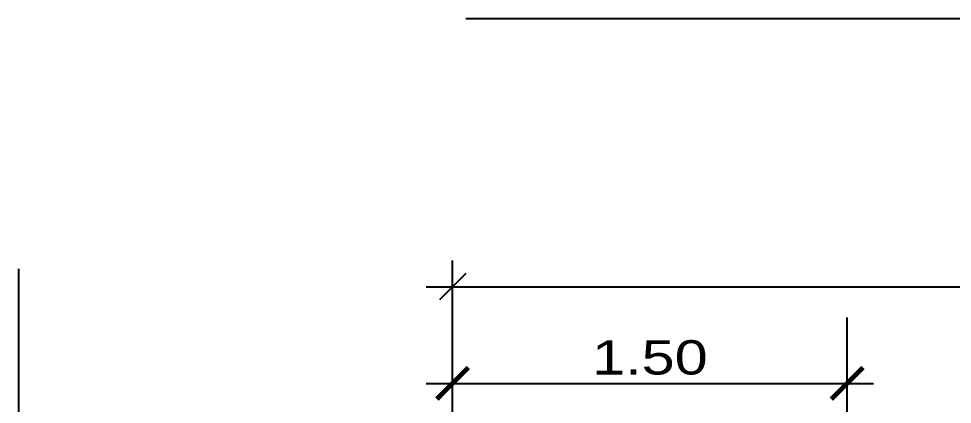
# Model space of a CAD drawing. Header units: inches. Extents: x 5.4 to 65.7, y -9.8 to 26.8.
# Drawn here: x 20.171 to 23.721, y 7.858 to 9.322 of the extents above; entities that cross this region are included whole.
import ezdxf

# ---------------------------------------------------------------- set-up
doc = ezdxf.new("R2010")
doc.units = ezdxf.units.IN
doc.header["$MEASUREMENT"] = 0
doc.linetypes.add('DASHED2', pattern=[0.375, 0.25, -0.125])
doc.styles.add('Padrão', font='TEMPSITC.TTF')
doc.styles.add('R80-50', font='REFSAN.TTF', dxfattribs={"width": 1.3, "height": 0.13})
doc.dimstyles.new('1-100', dxfattribs={"dimtxt": 0.13, "dimasz": 0.1, "dimexe": 0.1, "dimexo": 0.1, "dimgap": 0.05, "dimtad": 1, "dimzin": 4, "dimdsep": 46, "dimtxsty": 'Padrão', "dimblk1": 'OBLIQUE', "dimblk2": 'OBLIQUE', "dimsah": 1, "dimcen": 0, "dimdle": 0.1, "dimclrd": 256, "dimclre": 253, "dimclrt": 256, "dimadec": 0, "dimazin": 0, "dimtfac": 1, "dimtix": 1, "dimtmove": 2, "dimatfit": 3, "dimldrblk": 'OBLIQUE', "dimfxl": 1, "dimtolj": 1, "dimtzin": 0, "dimlwd": -1, "dimlwe": -1, "dimarcsym": 2})
doc.dimstyles.new('1-50', dxfattribs={"dimtxt": 0.13, "dimasz": 0.12, "dimexe": 0.25, "dimexo": 0.12, "dimgap": 0.03, "dimtad": 1, "dimzin": 5, "dimdsep": 46, "dimtxsty": 'R80-50', "dimblk": 'ARCHTICK', "dimcen": 0.06, "dimdle": 0.1, "dimclrd": 8, "dimclre": 8, "dimclrt": 256, "dimadec": 0, "dimazin": 0, "dimtfac": 1, "dimtix": 1, "dimtmove": 0, "dimatfit": 3, "dimfxl": 1, "dimtolj": 1, "dimtzin": 0, "dimarcsym": 0})

# ---------------------------------------------------------------- blocks, each defined once
blk = doc.blocks.new('_Oblique')
at = {"color": 0, "linetype": 'ByBlock', "lineweight": -2}
blk.add_line((-0.5, -0.5), (0.5, 0.5), dxfattribs=at)
blk = doc.blocks.new('*D32')
at = {"color": 253}
for p, q in [((21.8214, 7.7725), (21.8214, 8.4044)), ((32.7214, 7.7725), (32.7214, 8.4044))]:
    blk.add_line(p, q, dxfattribs=at)
blk.add_line((21.7214, 8.3044), (32.8214, 8.3044))
at = {"layer": 'DEFPOINTS', "color": 0}
for p in [(32.7214, 8.3044), (21.8214, 7.6725), (32.7214, 7.6725)]:
    blk.add_point(p, dxfattribs=at)
at = {"xscale": 0.1, "yscale": 0.1, "zscale": 0.1, "rotation": 180}
blk.add_blockref('_Oblique', (21.8214, 8.3044), dxfattribs=at)
at = {"xscale": 0.1, "yscale": 0.1, "zscale": 0.1}
blk.add_blockref('_Oblique', (32.7214, 8.3044), dxfattribs=at)
at = {"insert": (27.2714, 8.4246), "char_height": 0.13, "attachment_point": 5, "style": 'Padrão'}
blk.add_mtext('\\A1;10.90', dxfattribs=at)
blk = doc.blocks.new('_ArchTick')
at = {"color": 0, "linetype": 'ByBlock', "const_width": 0.15}
blk.add_lwpolyline([(-0.5, -0.5), (0.5, 0.5)], dxfattribs=at)
blk = doc.blocks.new('*D34')
at = {"color": 8, "lineweight": -2}
for p, q in [((21.8214, 7.7925), (21.8214, 8.1879)), ((23.3214, 7.7925), (23.3214, 8.1879)), ((21.7214, 7.9379), (23.4214, 7.9379))]:
    blk.add_line(p, q, dxfattribs=at)
at = {"layer": 'DEFPOINTS', "color": 0}
for p in [(23.3214, 7.9379), (21.8214, 7.6725), (23.3214, 7.6725)]:
    blk.add_point(p, dxfattribs=at)
at = {"color": 8, "lineweight": -2, "xscale": 0.12, "yscale": 0.12, "zscale": 0.12, "rotation": 180}
blk.add_blockref('_ArchTick', (21.8214, 7.9379), dxfattribs=at)
at = {"color": 8, "lineweight": -2, "xscale": 0.12, "yscale": 0.12, "zscale": 0.12}
blk.add_blockref('_ArchTick', (23.3214, 7.9379), dxfattribs=at)
at = {"insert": (22.5714, 8.0355), "char_height": 0.13, "attachment_point": 5, "style": 'R80-50'}
blk.add_mtext('\\A1;1.50', dxfattribs=at)

msp = doc.modelspace()

# ---------------------------------------------------------------- linework, layer by layer
at = {"linetype": 'DASHED2', "ltscale": 20}
for p in [(34.3714, 9.3225), (20.1714, -4.1275)]:
    msp.add_line(p, (20.1714, 9.3225), dxfattribs=at)

# ---------------------------------------------------------------- dimensions: what is measured, and where the dimension line sits
for base, p2, dimstyle, picture, middle in [((32.7214, 8.3044), (32.7214, 7.6725), '1-100', '*D32', (27.2714, 8.4246)), ((23.3214, 7.9379), (23.3214, 7.6725), '1-50', '*D34', (22.5714, 8.0355))]:
    dim = msp.add_linear_dim(base=base, p1=(21.8214, 7.6725), p2=p2, dimstyle=dimstyle)
    dim.commit()
    dim.dimension.update_dxf_attribs({"geometry": picture, "text_midpoint": middle})

doc.saveas('drawing.dxf')
